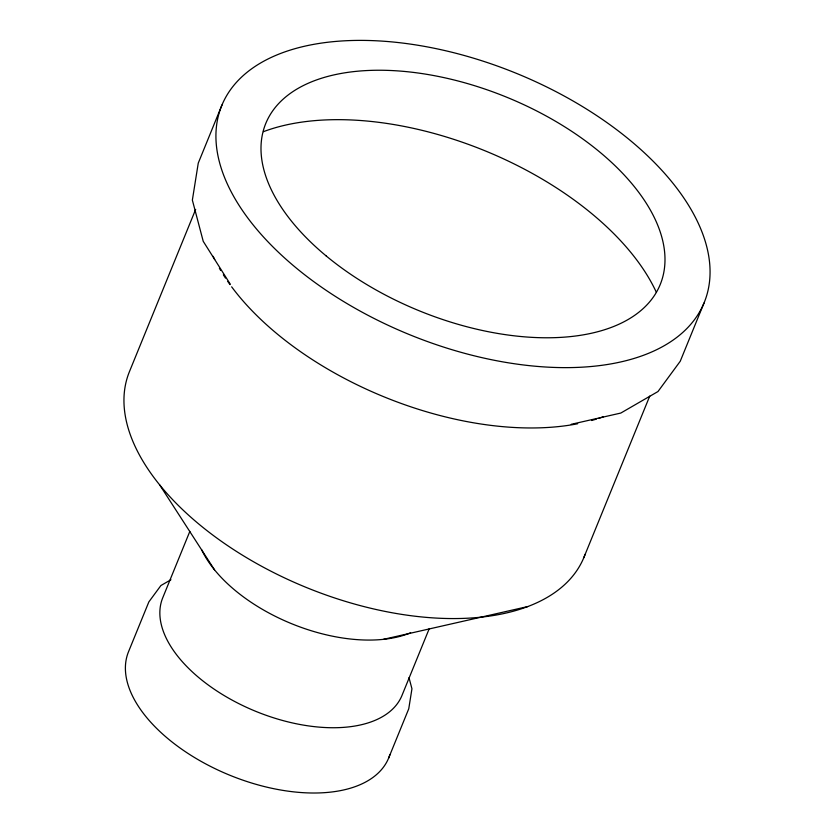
<?xml version="1.0" encoding="UTF-8"?>
<svg xmlns="http://www.w3.org/2000/svg" width="834" height="834" viewBox="0 0 834 834"><rect width="100%" height="100%" fill="white"/><g stroke="black" fill="none" stroke-linecap="round" stroke-linejoin="round"><path stroke-width="1.25" d="M222 104.938L198.263 163.11L192.362 200.108L203.235 241.339L230.153 283.987M195.646 209.428L129.677 371.067A245.488 132.981 22.2 0 0 308.549 588.377A245.488 132.981 22.2 0 0 585.114 554.308M189.839 531.394L162.88 597.446A129.207 69.993 22.2 0 0 255.298 711.152A129.207 69.993 22.2 0 0 401.852 695.764L429.302 628.513M388.571 758.242L408.754 708.796L411.944 688.801L409.004 677.667M583.769 557.748L649.738 396.108M703.979 303.086A260.562 141.155 22.2 0 1 295.309 267.245A260.562 141.155 22.2 0 1 389.676 41.7A260.562 141.155 22.2 0 1 703.979 303.086L680.242 361.258L657.974 391.542L620.798 413.059L571.207 424.308M170.949 579.734L160.91 585.531L148.869 601.877L128.686 651.323A140.508 76.113 22.2 0 0 232.363 776.256A140.508 76.113 22.2 0 0 389.853 754.749M383.494 639.334L527.766 606.558M159.721 484.961L214.515 569.82M410.589 632.787A129.207 69.993 22.2 0 1 293.683 624.541A129.207 69.993 22.2 0 1 201.609 549.679M603.316 416.781A245.488 132.981 22.2 0 1 598.729 418.355M596.383 419.095A245.488 132.981 22.2 0 1 591.567 420.503M577.66 423.755A245.488 132.981 22.2 0 1 231.643 286.823M230.048 284.655A245.488 132.981 22.2 0 1 227.734 281.381M225.503 278.108A245.488 132.981 22.2 0 1 223.366 274.824M220.666 270.435A245.488 132.981 22.2 0 1 219.384 268.256M214.692 259.551A245.488 132.981 22.2 0 1 213.129 256.319M263.461 131.668A245.488 132.981 22.2 0 1 656.379 292.38M325.979 255.767A213.024 115.394 22.2 0 0 660.038 284.957A213.024 115.394 22.2 0 0 402.958 71.307A213.024 115.394 22.2 0 0 325.979 255.767"/></g></svg>
